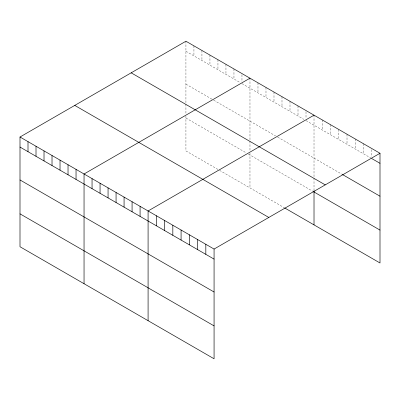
<?xml version="1.0" encoding="UTF-8"?>
<svg xmlns="http://www.w3.org/2000/svg" width="400" height="400" viewBox="0 0 400 400"><rect width="100%" height="100%" fill="white"/><g stroke="black" fill="none" stroke-linecap="round" stroke-linejoin="round"><path stroke-width="0.3" stroke-dasharray="2 1.5" d="M185.93 51.265L239.83 82.39M241.965 83.62L303.875 119.365M306.01 120.595L370.72 157.955M185.93 84.16L213.15 99.875M213.68 100.18L275.59 135.925M277.725 137.155L341.855 174.18M185.93 118.045L246.235 152.865M248.37 154.095L312.415 191.07M217.95 169.425L185.93 150.94L185.93 116.23M219.55 170.35L284.13 207.635M371.75 149.685L371.75 156.775M363.505 143.74L363.505 153.79M355.255 138.98L355.255 149.025M347.01 134.215L347.01 144.265M338.76 129.455L338.76 139.505M330.51 124.69L330.51 134.74M322.265 119.93L322.265 129.98M314.015 115.17L314.015 177.475M314.015 178.08L314.015 190.18M306.01 111.73L306.01 118.23M298.005 105.925L298.005 115.975M290 101.305L290 111.35M281.995 96.68L281.995 106.73M273.99 92.06L273.99 102.11M265.985 87.435L265.985 97.485M257.98 82.815L257.98 92.865M249.975 78.195L249.975 140.5M249.975 141.105L249.975 150.785M249.975 153.205L249.975 187.915M241.965 74.755L241.965 81.845M233.96 68.95L233.96 79M225.955 64.33L225.955 74.375M217.95 59.705L217.95 69.755M209.945 55.085L209.945 65.135M201.94 50.46L201.94 60.51M193.935 45.84L193.935 55.89M185.93 41.22L185.93 103.525M185.93 104.13L185.93 113.81"/><path stroke-width="0.6" d="M20 137.015L214.07 249.06L214.07 358.78L20 246.735L20 137.015L185.93 41.22L380 153.265L380 262.985L284.665 207.94M249.975 78.195L84.045 173.99L84.045 283.71M314.015 115.17L148.085 210.965L148.085 320.685M214.07 249.06L380 153.265M371.75 158.55L380 163.315M342.37 174.48L380 196.205M131.175 72.83L325.245 184.875M312.95 191.38L380 230.09M74.755 105.405L268.825 217.45M20 147.065L214.07 259.11M20 179.955L214.07 292M20 213.845L214.07 325.89M314.015 190.785L314.015 224.89M205.825 244.3L205.825 254.35M197.575 239.54L197.575 249.585M189.325 234.775L189.325 244.825M181.08 230.015L181.08 240.065M172.83 225.255L172.83 235.3M164.585 220.49L164.585 230.54M156.335 215.73L156.335 225.775M140.08 206.345L140.08 216.395M132.075 201.725L132.075 211.77M124.07 197.1L124.07 207.15M116.065 192.48L116.065 202.53M108.06 187.855L108.06 197.905M100.055 183.235L100.055 193.285M92.05 178.615L92.05 188.66M76.04 169.37L76.04 179.42M68.03 164.75L68.03 174.795M60.025 160.125L60.025 170.175M52.02 155.505L52.02 165.555M44.015 150.88L44.015 160.93M36.01 146.26L36.01 156.31M28.005 141.64L28.005 151.685"/></g></svg>
